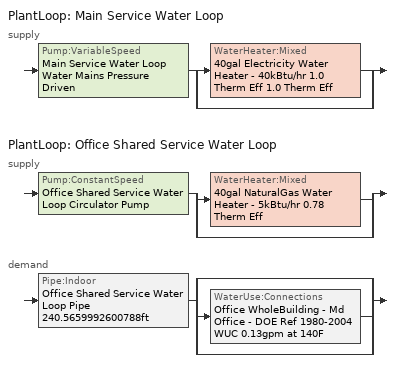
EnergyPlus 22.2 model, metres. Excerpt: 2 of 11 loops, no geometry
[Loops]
PlantLoop 'Main Service Water Loop'
 supply: Pump:VariableSpeed 'Main Service Water Loop Water Mains Pressure Driven' > split
  | WaterHeater:Mixed '40gal Electricity Water Heater - 40kBtu/hr 1.0 Therm Eff 1.0 Therm Eff'
  | bypass
PlantLoop 'Office Shared Service Water Loop'
 supply: Pump:ConstantSpeed 'Office Shared Service Water Loop Circulator Pump' > split
  | WaterHeater:Mixed '40gal NaturalGas Water Heater - 5kBtu/hr 0.78 Therm Eff'
  | bypass
 demand: Pipe:Indoor 'Office Shared Service Water Loop Pipe 240.5659992600788ft' > split
  | bypass
  | WaterUse:Connections 'Office WholeBuilding - Md Office - DOE Ref 1980-2004 WUC 0.13gpm at 140F'
  | bypass
[Material] Roughness=Smooth; Thermal Absorptance=0.9; Solar Absorptance=0.7; Visible Absorptance=0.7
Name | Thickness {m} | Conductivity {W/m-K} | Density {kg/m3} | Specific Heat {J/kg-K}
Copper pipe 0.75in type L | 0.001143 | 386 | 8906.27 | 385.1856
Fiberglass batt 0.5in | 0.0127 | 0.0663448 | 11.2129 | 837.36
[Construction]
Copper pipe 0.75in type L with 0.5in fiberglass batt: Fiberglass batt 0.5in, Copper pipe 0.75in type L
[PlantLoop] Fluid Type=Water; Maximum Loop Temperature {C}=60; Minimum Loop Temperature {C}=10; Maximum Loop Flow Rate {m3/s}=Autosize; Minimum Loop Flow Rate {m3/s}=0; Plant Loop Volume {m3}=Autocalculate; Load Distribution Scheme=Optimal; Plant Loop Demand Calculation Scheme=SingleSetpoint; Common Pipe Simulation=None
Name | Plant Equipment Operation Scheme
Main Service Water Loop | Main Service Water Loop Operation Schemes
Office Shared Service Water Loop | Office Shared Service Water Loop Operation Schemes
[Sizing:Plant] Loop Type=Heating; Design Loop Exit Temperature {C}=60; Loop Design Temperature Difference {deltaC}=5; Sizing Option=NonCoincident; Zone Timesteps in Averaging Window=1; Coincident Sizing Factor Mode=None
Main Service Water Loop; Office Shared Service Water Loop
[Pump:VariableSpeed]
Main Service Water Loop Water Mains Pressure Driven: Design Maximum Flow Rate {m3/s}=Autosize; Design Pump Head {Pa}=0.001; Design Power Consumption {W}=Autosize; Motor Efficiency=1; Fraction of Motor Inefficiencies to Fluid Stream=0; Coefficient 1 of the Part Load Performance Curve=0; Coefficient 2 of the Part Load Performance Curve=3.2485; Coefficient 3 of the Part Load Performance Curve=-4.7443; Coefficient 4 of the Part Load Performance Curve=2.5294; Design Minimum Flow Rate {m3/s}=0; Pump Control Type=Intermittent; Skin Loss Radiative Fraction=0.5; Design Power Sizing Method=PowerPerFlowPerPressure; Design Electric Power per Unit Flow Rate {W/(m3/s)}=348701.1; Design Shaft Power per Unit Flow Rate per Unit Head {W/((m3/s)-Pa)}=1.28205; Design Minimum Flow Rate Fraction=0
[WaterHeater:Mixed] Tank Volume {m3}=0.151416; Setpoint Temperature Schedule=Service Water Loop Temp - 140F; Deadband Temperature Difference {deltaC}=2; Maximum Temperature Limit {C}=60; Heater Control Type=Cycle; Heater Ignition Minimum Flow Rate {m3/s}=0; Heater Ignition Delay {s}=0; Off Cycle Parasitic Heat Fraction to Tank=0; On Cycle Parasitic Heat Fraction to Tank=0; Off Cycle Loss Fraction to Zone=1; On Cycle Loss Fraction to Zone=1; Use Side Effectiveness=1; Source Side Effectiveness=1; Use Side Design Flow Rate {m3/s}=Autosize; Source Side Design Flow Rate {m3/s}=Autosize; Indirect Water Heating Recovery Time {hr}=1.5; Source Side Flow Control Mode=IndirectHeatPrimarySetpoint
Name | Heater Maximum Capacity {W} | Heater Fuel Type | Heater Thermal Efficiency | Off Cycle Parasitic Fuel Consumption Rate {W} | Off Cycle Parasitic Fuel Type | On Cycle Parasitic Fuel Consumption Rate {W} | On Cycle Parasitic Fuel Type | Ambient Temperature Indicator | Off Cycle Loss Coefficient to Ambient Temperature {W/K} | On Cycle Loss Coefficient to Ambient Temperature {W/K} | Ambient Temperature Schedule
40gal Electricity Water Heater - 40kBtu/hr 1.0 Therm Eff 1.0 Therm Eff | 11722.8 | Electricity | 1 | 571 | Electricity | 571 | Electricity | Zone | 1.87331 | 1.87331
40gal NaturalGas Water Heater - 5kBtu/hr 0.78 Therm Eff | 1404.01 | NaturalGas | 0.78 | 0 | NaturalGas | 0 | NaturalGas | Schedule | 5.99799 | 5.99799 | Water Heater Ambient Temp Schedule - 70.0f
[WaterHeater:Sizing] Design Mode=PeakDraw; Time Storage Can Meet Peak Draw {hr}=0.538503; Time for Tank Recovery {hr}=0; Nominal Tank Volume for Autosizing Plant Connections {m3}=1
40gal Electricity Water Heater - 40kBtu/hr 1.0 Therm Eff 1.0 Therm Eff; 40gal NaturalGas Water Heater - 5kBtu/hr 0.78 Therm Eff
[SetpointManager:Scheduled] Control Variable=Temperature; Schedule=Service Water Loop Temp - 140F
Name | Setpoint Node or NodeList
Service hot water setpoint manager | Main Service Water Loop Supply Outlet Node
Service hot water setpoint manager 1 | Office Shared Service Water Loop Supply Outlet Node
[PlantEquipmentOperationSchemes] Control Scheme Object Type 1=PlantEquipmentOperation:HeatingLoad; Control Scheme Schedule Name 1=Always On Discrete
Name | Control Scheme Name 1
Main Service Water Loop Operation Schemes | Main Service Water Loop Heating Operation Scheme
Office Shared Service Water Loop Operation Schemes | Office Shared Service Water Loop Heating Operation Scheme
[PlantEquipmentOperation:HeatingLoad] Load Range Lower Limit 1 {W}=0; Load Range Upper Limit 1 {W}=1000000000
Name | Range Equipment List Name 1
Main Service Water Loop Heating Operation Scheme | Main Service Water Loop Heating Equipment List
Office Shared Service Water Loop Heating Operation Scheme | Office Shared Service Water Loop Heating Equipment List
[PlantEquipmentList]
Main Service Water Loop Heating Equipment List: WaterHeater:Mixed, 40gal Electricity Water Heater - 40kBtu/hr 1.0 Therm Eff 1.0 Therm Eff
Office Shared Service Water Loop Heating Equipment List: WaterHeater:Mixed, 40gal NaturalGas Water Heater - 5kBtu/hr 0.78 Therm Eff
[Pump:ConstantSpeed]
Office Shared Service Water Loop Circulator Pump: Design Flow Rate {m3/s}=Autosize; Design Pump Head {Pa}=29890.7; Design Power Consumption {W}=Autosize; Motor Efficiency=0.825; Fraction of Motor Inefficiencies to Fluid Stream=0; Pump Control Type=Intermittent; Design Power Sizing Method=PowerPerFlowPerPressure; Design Electric Power per Unit Flow Rate {W/(m3/s)}=348701.1; Design Shaft Power per Unit Flow Rate per Unit Head {W-s/m3-Pa}=1.28205
[Pipe:Indoor]
Office Shared Service Water Loop Pipe 240.5659992600788ft: Construction=Copper pipe 0.75in type L with 0.5in fiberglass batt; Environment Type=Schedule; Ambient Temperature Schedule=Temporary Pipe Indoor Ambient Temp 67.3F; Ambient Air Velocity Schedule=Office Shared Service Water Loop Piping Air Velocity - 0.67mph; Pipe Inside Diameter {m}=0.019939; Pipe Length {m}=73.3245
[WaterUse:Connections]
Office WholeBuilding - Md Office - DOE Ref 1980-2004 WUC 0.13gpm at 140F: Drain Water Heat Exchanger Type=None; Drain Water Heat Exchanger Destination=Plant; Water Use Equipment Name 1=Office WholeBuilding - Md Office - DOE Ref 1980-2004 Service Water Use 0.13gpm at 140F
[WaterUse:Equipment]
Office WholeBuilding - Md Office - DOE Ref 1980-2004 Service Water Use 0.13gpm at 140F: Peak Flow Rate {m3/s}=8.41676e-06; Flow Rate Fraction Schedule=OfficeMedium BLDG_SWH_SCH; Target Temperature Schedule=Mixed Water At Faucet Temp - 140F; Sensible Fraction Schedule=Fraction Sensible - 0.2; Latent Fraction Schedule=Fraction Latent - 0.05
[Schedule:Day:Interval]
Fraction Latent - 0.05 Default: No, 24:00, 0.05
Fraction Sensible - 0.2 Default: No, 24:00, 0.2
Mixed Water At Faucet Temp - 140F Default; Service Water Loop Temp - 140F Default: No, 24:00, 60
Office Shared Service Water Loop Piping Air Velocity - 0.67mph Default: No, 24:00, 0.309971
OfficeMedium BLDG_SWH_SCH Default: Average, 04:00, 0, 04:10, 0.00166667, 04:20, 0.00333333, 04:30, 0.005, 04:40, 0.00666667, 04:50, 0.00833333, 05:00, 0.01, 05:10, 0.0116667, 05:20, 0.0133333, 05:30, 0.015, 05:40, 0.0166667, 05:50, 0.0183333, 06:00, 0.02, 06:10, 0.0216667, 06:20, 0.0233333, 06:30, 0.025, 06:40, 0.0266667, 06:50, 0.0283333, 07:00, 0.03, 07:10, 0.0316667, 07:20, 0.0333333, 07:30, 0.035, 07:40, 0.0366667, 07:50, 0.0383333, 08:00, 0.04, 10:00, 0.04, 10:09, 0.0416667, 10:19, 0.0433333, 10:29, 0.045, 10:39, 0.0466667, 10:49, 0.0483333, 10:59, 0.05, 11:09, 0.0516667, 11:19, 0.0533333, 11:29, 0.055, 11:39, 0.0566667, 11:49, 0.0583333, 11:59, 0.06, 12:00, 0.06, 12:30, 0.06, 12:39, 0.065, 12:49, 0.07, 12:59, 0.075, 13:09, 0.08, 13:19, 0.085, 13:29, 0.09, 13:30, 0.09, 13:39, 0.085, 13:49, 0.08, 13:59, 0.075, 14:09, 0.07, 14:19, 0.065, 14:29, 0.06, 14:30, 0.06, 14:39, 0.0566667, 14:49, 0.0533333, 14:59, 0.05, 15:09, 0.0466667, 15:19, 0.0433333, 15:29, 0.04, 15:30, 0.04, 16:30, 0.04, 16:40, 0.0377778, 16:50, 0.0355556, 17:00, 0.0333333, 17:10, 0.0311111, 17:20, 0.0288889, 17:30, 0.0266667, 17:40, 0.0244444, 17:50, 0.0222222, 18:00, 0.02, 18:10, 0.0177778, 18:20, 0.0155556, 18:30, 0.0133333, 18:40, 0.0111111, 18:50, 0.00888889, 19:00, 0.00666667, 19:10, 0.00444444, 19:20, 0.00222222, 19:30, 0, 24:00, 0
OfficeMedium BLDG_SWH_SCH SmrDsn|Wkdy Day: Average, 00:10, 0.163333, 00:20, 0.166667, 00:30, 0.17, 00:40, 0.155, 00:50, 0.14, 01:00, 0.125, 01:10, 0.11, 01:20, 0.095, 01:30, 0.08, 01:40, 0.075, 01:50, 0.07, 02:00, 0.065, 02:10, 0.06, 02:20, 0.055, 02:30, 0.05, 03:00, 0.05, 03:10, 0.0458333, 03:20, 0.0416667, 03:30, 0.0375, 03:40, 0.0333333, 03:50, 0.0291667, 04:00, 0.025, 04:10, 0.0208333, 04:20, 0.0166667, 04:30, 0.0125, 04:40, 0.00833333, 04:50, 0.00416667, 05:00, 0, 05:10, 0.00262626, 05:20, 0.00525253, 05:30, 0.00787879, 05:40, 0.0105051, 05:50, 0.0131313, 06:00, 0.0157576, 06:10, 0.0183838, 06:20, 0.0210101, 06:30, 0.0236364, 06:40, 0.0262626, 06:50, 0.0288889, 07:00, 0.0315152, 07:10, 0.0341414, 07:20, 0.0367677, 07:30, 0.0393939, 07:40, 0.0420202, 07:50, 0.0446465, 08:00, 0.0472727, 08:10, 0.049899, 08:20, 0.0525253, 08:30, 0.0551515, 08:40, 0.0577778, 08:50, 0.060404, 09:00, 0.0630303, 09:10, 0.0656566, 09:20, 0.0682828, 09:30, 0.0709091, 09:39, 0.0735354, 09:49, 0.0761616, 09:59, 0.0787879, 10:09, 0.0814141, 10:19, 0.0840404, 10:29, 0.0866667, 10:39, 0.0892929, 10:49, 0.0919192, 10:59, 0.0945455, 11:09, 0.0971717, 11:19, 0.099798, 11:29, 0.102424, 11:39, 0.105051, 11:49, 0.107677, 11:59, 0.110303, 12:09, 0.112929, 12:19, 0.115556, 12:29, 0.118182, 12:39, 0.120808, 12:49, 0.123434, 12:59, 0.126061, 13:09, 0.128687, 13:19, 0.131313, 13:29, 0.133939, 13:39, 0.136566, 13:49, 0.139192, 13:59, 0.141818, 14:09, 0.144444, 14:19, 0.147071, 14:29, 0.149697, 14:39, 0.152323, 14:49, 0.154949, 14:59, 0.157576, 15:09, 0.160202, 15:19, 0.162828, 15:29, 0.165455, 15:39, 0.168081, 15:49, 0.170707, 15:59, 0.173333, 16:09, 0.17596, 16:19, 0.178586, 16:29, 0.181212, 16:39, 0.183838, 16:49, 0.186465, 16:59, 0.189091, 17:09, 0.191717, 17:19, 0.194343, 17:29, 0.19697, 17:39, 0.199596, 17:49, 0.202222, 17:59, 0.204848, 18:09, 0.207475, 18:19, 0.210101, 18:29, 0.212727, 18:39, 0.215354, 18:49, 0.21798, 18:59, 0.220606, 19:09, 0.223232, 19:19, 0.225859, 19:29, 0.228485, 19:39, 0.231111, 19:49, 0.233737, 19:59, 0.236364, 20:09, 0.23899, 20:19, 0.241616, 20:29, 0.244242, 20:39, 0.246869, 20:49, 0.249495, 20:59, 0.252121, 21:09, 0.254747, 21:19, 0.257374, 21:29, 0.26, 21:30, 0.26, 21:40, 0.251667, 21:50, 0.243333, 22:00, 0.235, 22:10, 0.226667, 22:20, 0.218333, 22:30, 0.21, 22:40, 0.2, 22:50, 0.19, 23:00, 0.18, 23:10, 0.17, 23:20, 0.16, 23:30, 0.15, 23:40, 0.153333, 23:50, 0.156667, 24:00, 0.16
OfficeMedium BLDG_SWH_SCH Summer Design Day: No, 06:00, 0, 07:00, 0.07, 08:00, 0.19, 09:00, 0.35, 10:00, 0.38, 11:00, 0.39, 12:00, 0.47, 13:00, 0.57, 14:00, 0.54, 15:00, 0.34, 16:00, 0.33, 17:00, 0.44, 18:00, 0.26, 19:00, 0.21, 20:00, 0.15, 21:00, 0.17, 22:00, 0.08, 24:00, 0.05
OfficeMedium BLDG_SWH_SCH Winter Design Day: No, 06:00, 0, 07:00, 0.07, 08:00, 0.11, 09:00, 0.15, 10:00, 0.21, 11:00, 0.19, 12:00, 0.23, 13:00, 0.2, 14:00, 0.19, 15:00, 0.15, 16:00, 0.13, 17:00, 0.14, 19:00, 0.07, 24:00, 0
OfficeMedium BLDG_SWH_SCH WntrDsn|Sat Day: Average, 05:30, 0, 05:40, 0.0116667, 05:50, 0.0233333, 06:00, 0.035, 06:10, 0.0466667, 06:20, 0.0583333, 06:30, 0.07, 06:40, 0.0766667, 06:50, 0.0833333, 07:00, 0.09, 07:10, 0.0966667, 07:20, 0.103333, 07:30, 0.11, 07:40, 0.116667, 07:50, 0.123333, 08:00, 0.13, 08:09, 0.136667, 08:19, 0.143333, 08:29, 0.15, 08:30, 0.15, 08:39, 0.16, 08:49, 0.17, 08:59, 0.18, 09:09, 0.19, 09:19, 0.2, 09:29, 0.21, 09:30, 0.21, 09:39, 0.206667, 09:49, 0.203333, 09:59, 0.2, 10:09, 0.196667, 10:19, 0.193333, 10:29, 0.19, 10:30, 0.19, 10:39, 0.196667, 10:49, 0.203333, 10:59, 0.21, 11:09, 0.216667, 11:19, 0.223333, 11:29, 0.23, 11:30, 0.23, 11:39, 0.225, 11:49, 0.22, 11:59, 0.215, 12:09, 0.21, 12:19, 0.205, 12:29, 0.2, 12:30, 0.2, 12:39, 0.198333, 12:49, 0.196667, 12:59, 0.195, 13:09, 0.193333, 13:19, 0.191667, 13:29, 0.19, 13:30, 0.19, 13:39, 0.183333, 13:49, 0.176667, 13:59, 0.17, 14:09, 0.163333, 14:19, 0.156667, 14:29, 0.15, 14:30, 0.15, 14:39, 0.146667, 14:49, 0.143333, 14:59, 0.14, 15:09, 0.136667, 15:19, 0.133333, 15:29, 0.13, 15:30, 0.13, 15:39, 0.131667, 15:49, 0.133333, 15:59, 0.135, 16:09, 0.136667, 16:19, 0.138333, 16:30, 0.14, 16:40, 0.128333, 16:50, 0.116667, 17:00, 0.105, 17:10, 0.0933333, 17:20, 0.0816667, 17:30, 0.07, 18:00, 0.07, 18:10, 0.0641667, 18:20, 0.0583333, 18:30, 0.0525, 18:40, 0.0466667, 18:50, 0.0408333, 19:00, 0.035, 19:10, 0.0291667, 19:20, 0.0233333, 19:30, 0.0175, 19:40, 0.0116667, 19:50, 0.00583333, 20:00, 0, 24:00, 0
Schedule Day 10: No, 01:00, 0.125, 02:00, 0.065, 03:00, 0.05, 04:00, 0.025, 05:00, 0, 06:00, 0, 07:00, 0, 08:00, 0, 09:00, 0, 10:00, 0.0790505, 11:00, 0.0948081, 12:00, 0.110566, 13:00, 0.126323, 14:00, 0.142081, 15:00, 0.157838, 16:00, 0.173596, 17:00, 0.189354, 18:00, 0.205111, 19:00, 0.220869, 20:00, 0.236626, 21:00, 0.252384, 22:00, 0.235, 23:00, 0.18, 24:00, 0.16
Schedule Day 12: No, 01:00, 21.1111, 02:00, 21.1111, 03:00, 21.1111, 04:00, 21.1111, 05:00, 21.1111, 06:00, 0, 07:00, 0, 08:00, 0, 09:00, 0, 10:00, 21.1111, 11:00, 21.1111, 12:00, 21.1111, 13:00, 21.1111, 14:00, 21.1111, 15:00, 21.1111, 16:00, 21.1111, 17:00, 21.1111, 18:00, 21.1111, 19:00, 21.1111, 20:00, 21.1111, 21:00, 21.1111, 22:00, 21.1111, 23:00, 21.1111, 24:00, 21.1111
Schedule Day 13: No, 01:00, 0.05, 02:00, 0.05, 03:00, 0.05, 04:00, 0.05, 05:00, 0.05, 06:00, 0, 07:00, 0, 08:00, 0, 09:00, 0, 10:00, 0.05, 11:00, 0.05, 12:00, 0.05, 13:00, 0.05, 14:00, 0.05, 15:00, 0.05, 16:00, 0.05, 17:00, 0.05, 18:00, 0.05, 19:00, 0.05, 20:00, 0.05, 21:00, 0.05, 22:00, 0.05, 23:00, 0.05, 24:00, 0.05
Schedule Day 24; Schedule Day 9: No, 01:00, 60, 02:00, 60, 03:00, 60, 04:00, 60, 05:00, 60, 06:00, 0, 07:00, 0, 08:00, 0, 09:00, 0, 10:00, 60, 11:00, 60, 12:00, 60, 13:00, 60, 14:00, 60, 15:00, 60, 16:00, 60, 17:00, 60, 18:00, 60, 19:00, 60, 20:00, 60, 21:00, 60, 22:00, 60, 23:00, 60, 24:00, 60
Schedule Day 27: No, 01:00, 0.2, 02:00, 0.2, 03:00, 0.2, 04:00, 0.2, 05:00, 0.2, 06:00, 0, 07:00, 0, 08:00, 0, 09:00, 0, 10:00, 0.2, 11:00, 0.2, 12:00, 0.2, 13:00, 0.2, 14:00, 0.2, 15:00, 0.2, 16:00, 0.2, 17:00, 0.2, 18:00, 0.2, 19:00, 0.2, 20:00, 0.2, 21:00, 0.2, 22:00, 0.2, 23:00, 0.2, 24:00, 0.2
Schedule Day 8: No, 01:00, 0.309971, 02:00, 0.309971, 03:00, 0.309971, 04:00, 0.309971, 05:00, 0.309971, 06:00, 0, 07:00, 0, 08:00, 0, 09:00, 0, 10:00, 0.309971, 11:00, 0.309971, 12:00, 0.309971, 13:00, 0.309971, 14:00, 0.309971, 15:00, 0.309971, 16:00, 0.309971, 17:00, 0.309971, 18:00, 0.309971, 19:00, 0.309971, 20:00, 0.309971, 21:00, 0.309971, 22:00, 0.309971, 23:00, 0.309971, 24:00, 0.309971
Water Heater Ambient Temp Schedule - 70.0f Default: No, 24:00, 21.1111
[Schedule:Week:Daily]
Fraction Latent - 0.05 Week Rule - Jan1-Apr29; Fraction Latent - 0.05 Week Rule - May7-Dec31: Fraction Latent - 0.05 Default, Fraction Latent - 0.05 Default, Fraction Latent - 0.05 Default, Fraction Latent - 0.05 Default, Fraction Latent - 0.05 Default, Fraction Latent - 0.05 Default, Fraction Latent - 0.05 Default, Fraction Latent - 0.05 Default, Fraction Latent - 0.05 Default, Fraction Latent - 0.05 Default, Fraction Latent - 0.05 Default, Fraction Latent - 0.05 Default
Fraction Latent - 0.05 Week Rule - Apr30-May6: Fraction Latent - 0.05 Default, Fraction Latent - 0.05 Default, Fraction Latent - 0.05 Default, Fraction Latent - 0.05 Default, Schedule Day 13, Fraction Latent - 0.05 Default, Fraction Latent - 0.05 Default, Fraction Latent - 0.05 Default, Fraction Latent - 0.05 Default, Fraction Latent - 0.05 Default, Fraction Latent - 0.05 Default, Fraction Latent - 0.05 Default
Fraction Sensible - 0.2 Week Rule - Jan1-Apr29; Fraction Sensible - 0.2 Week Rule - May7-Dec31: Fraction Sensible - 0.2 Default, Fraction Sensible - 0.2 Default, Fraction Sensible - 0.2 Default, Fraction Sensible - 0.2 Default, Fraction Sensible - 0.2 Default, Fraction Sensible - 0.2 Default, Fraction Sensible - 0.2 Default, Fraction Sensible - 0.2 Default, Fraction Sensible - 0.2 Default, Fraction Sensible - 0.2 Default, Fraction Sensible - 0.2 Default, Fraction Sensible - 0.2 Default
Fraction Sensible - 0.2 Week Rule - Apr30-May6: Fraction Sensible - 0.2 Default, Fraction Sensible - 0.2 Default, Fraction Sensible - 0.2 Default, Fraction Sensible - 0.2 Default, Schedule Day 27, Fraction Sensible - 0.2 Default, Fraction Sensible - 0.2 Default, Fraction Sensible - 0.2 Default, Fraction Sensible - 0.2 Default, Fraction Sensible - 0.2 Default, Fraction Sensible - 0.2 Default, Fraction Sensible - 0.2 Default
Mixed Water At Faucet Temp - 140F Week Rule - Jan1-Apr29; Mixed Water At Faucet Temp - 140F Week Rule - May7-Dec31: Mixed Water At Faucet Temp - 140F Default, Mixed Water At Faucet Temp - 140F Default, Mixed Water At Faucet Temp - 140F Default, Mixed Water At Faucet Temp - 140F Default, Mixed Water At Faucet Temp - 140F Default, Mixed Water At Faucet Temp - 140F Default, Mixed Water At Faucet Temp - 140F Default, Mixed Water At Faucet Temp - 140F Default, Mixed Water At Faucet Temp - 140F Default, Mixed Water At Faucet Temp - 140F Default, Mixed Water At Faucet Temp - 140F Default, Mixed Water At Faucet Temp - 140F Default
Mixed Water At Faucet Temp - 140F Week Rule - Apr30-May6: Mixed Water At Faucet Temp - 140F Default, Mixed Water At Faucet Temp - 140F Default, Mixed Water At Faucet Temp - 140F Default, Mixed Water At Faucet Temp - 140F Default, Schedule Day 9, Mixed Water At Faucet Temp - 140F Default, Mixed Water At Faucet Temp - 140F Default, Mixed Water At Faucet Temp - 140F Default, Mixed Water At Faucet Temp - 140F Default, Mixed Water At Faucet Temp - 140F Default, Mixed Water At Faucet Temp - 140F Default, Mixed Water At Faucet Temp - 140F Default
Office Shared Service Water Loop Piping Air Velocity - 0.67mph Week Rule - Jan1-Apr29; Office Shared Service Water Loop Piping Air Velocity - 0.67mph Week Rule - May7-Dec31: Office Shared Service Water Loop Piping Air Velocity - 0.67mph Default, Office Shared Service Water Loop Piping Air Velocity - 0.67mph Default, Office Shared Service Water Loop Piping Air Velocity - 0.67mph Default, Office Shared Service Water Loop Piping Air Velocity - 0.67mph Default, Office Shared Service Water Loop Piping Air Velocity - 0.67mph Default, Office Shared Service Water Loop Piping Air Velocity - 0.67mph Default, Office Shared Service Water Loop Piping Air Velocity - 0.67mph Default, Office Shared Service Water Loop Piping Air Velocity - 0.67mph Default, Office Shared Service Water Loop Piping Air Velocity - 0.67mph Default, Office Shared Service Water Loop Piping Air Velocity - 0.67mph Default, Office Shared Service Water Loop Piping Air Velocity - 0.67mph Default, Office Shared Service Water Loop Piping Air Velocity - 0.67mph Default
Office Shared Service Water Loop Piping Air Velocity - 0.67mph Week Rule - Apr30-May6: Office Shared Service Water Loop Piping Air Velocity - 0.67mph Default, Office Shared Service Water Loop Piping Air Velocity - 0.67mph Default, Office Shared Service Water Loop Piping Air Velocity - 0.67mph Default, Office Shared Service Water Loop Piping Air Velocity - 0.67mph Default, Schedule Day 8, Office Shared Service Water Loop Piping Air Velocity - 0.67mph Default, Office Shared Service Water Loop Piping Air Velocity - 0.67mph Default, Office Shared Service Water Loop Piping Air Velocity - 0.67mph Default, Office Shared Service Water Loop Piping Air Velocity - 0.67mph Default, Office Shared Service Water Loop Piping Air Velocity - 0.67mph Default, Office Shared Service Water Loop Piping Air Velocity - 0.67mph Default, Office Shared Service Water Loop Piping Air Velocity - 0.67mph Default
OfficeMedium BLDG_SWH_SCH Week Rule - Jan1-Apr29; OfficeMedium BLDG_SWH_SCH Week Rule - May7-Dec31: OfficeMedium BLDG_SWH_SCH Default, OfficeMedium BLDG_SWH_SCH SmrDsn|Wkdy Day, OfficeMedium BLDG_SWH_SCH SmrDsn|Wkdy Day, OfficeMedium BLDG_SWH_SCH SmrDsn|Wkdy Day, OfficeMedium BLDG_SWH_SCH SmrDsn|Wkdy Day, OfficeMedium BLDG_SWH_SCH SmrDsn|Wkdy Day, OfficeMedium BLDG_SWH_SCH WntrDsn|Sat Day, OfficeMedium BLDG_SWH_SCH Default, OfficeMedium BLDG_SWH_SCH Summer Design Day, OfficeMedium BLDG_SWH_SCH Winter Design Day, OfficeMedium BLDG_SWH_SCH Default, OfficeMedium BLDG_SWH_SCH Default
OfficeMedium BLDG_SWH_SCH Week Rule - Apr30-May6: OfficeMedium BLDG_SWH_SCH Default, OfficeMedium BLDG_SWH_SCH SmrDsn|Wkdy Day, OfficeMedium BLDG_SWH_SCH SmrDsn|Wkdy Day, OfficeMedium BLDG_SWH_SCH SmrDsn|Wkdy Day, Schedule Day 10, OfficeMedium BLDG_SWH_SCH SmrDsn|Wkdy Day, OfficeMedium BLDG_SWH_SCH WntrDsn|Sat Day, OfficeMedium BLDG_SWH_SCH Default, OfficeMedium BLDG_SWH_SCH Summer Design Day, OfficeMedium BLDG_SWH_SCH Winter Design Day, OfficeMedium BLDG_SWH_SCH Default, OfficeMedium BLDG_SWH_SCH Default
Service Water Loop Temp - 140F Week Rule - Jan1-Apr29; Service Water Loop Temp - 140F Week Rule - May7-Dec31: Service Water Loop Temp - 140F Default, Service Water Loop Temp - 140F Default, Service Water Loop Temp - 140F Default, Service Water Loop Temp - 140F Default, Service Water Loop Temp - 140F Default, Service Water Loop Temp - 140F Default, Service Water Loop Temp - 140F Default, Service Water Loop Temp - 140F Default, Service Water Loop Temp - 140F Default, Service Water Loop Temp - 140F Default, Service Water Loop Temp - 140F Default, Service Water Loop Temp - 140F Default
Service Water Loop Temp - 140F Week Rule - Apr30-May6: Service Water Loop Temp - 140F Default, Service Water Loop Temp - 140F Default, Service Water Loop Temp - 140F Default, Service Water Loop Temp - 140F Default, Schedule Day 24, Service Water Loop Temp - 140F Default, Service Water Loop Temp - 140F Default, Service Water Loop Temp - 140F Default, Service Water Loop Temp - 140F Default, Service Water Loop Temp - 140F Default, Service Water Loop Temp - 140F Default, Service Water Loop Temp - 140F Default
Water Heater Ambient Temp Schedule - 70.0f Week Rule - Jan1-Apr29; Water Heater Ambient Temp Schedule - 70.0f Week Rule - May7-Dec31: Water Heater Ambient Temp Schedule - 70.0f Default, Water Heater Ambient Temp Schedule - 70.0f Default, Water Heater Ambient Temp Schedule - 70.0f Default, Water Heater Ambient Temp Schedule - 70.0f Default, Water Heater Ambient Temp Schedule - 70.0f Default, Water Heater Ambient Temp Schedule - 70.0f Default, Water Heater Ambient Temp Schedule - 70.0f Default, Water Heater Ambient Temp Schedule - 70.0f Default, Water Heater Ambient Temp Schedule - 70.0f Default, Water Heater Ambient Temp Schedule - 70.0f Default, Water Heater Ambient Temp Schedule - 70.0f Default, Water Heater Ambient Temp Schedule - 70.0f Default
Water Heater Ambient Temp Schedule - 70.0f Week Rule - Apr30-May6: Water Heater Ambient Temp Schedule - 70.0f Default, Water Heater Ambient Temp Schedule - 70.0f Default, Water Heater Ambient Temp Schedule - 70.0f Default, Water Heater Ambient Temp Schedule - 70.0f Default, Schedule Day 12, Water Heater Ambient Temp Schedule - 70.0f Default, Water Heater Ambient Temp Schedule - 70.0f Default, Water Heater Ambient Temp Schedule - 70.0f Default, Water Heater Ambient Temp Schedule - 70.0f Default, Water Heater Ambient Temp Schedule - 70.0f Default, Water Heater Ambient Temp Schedule - 70.0f Default, Water Heater Ambient Temp Schedule - 70.0f Default
[Schedule:Year]
Fraction Latent - 0.05: Fraction Latent - 0.05 Week Rule - Jan1-Apr29, 1, 1, 4, 29, Fraction Latent - 0.05 Week Rule - Apr30-May6, 4, 30, 5, 6, Fraction Latent - 0.05 Week Rule - May7-Dec31, 5, 7, 12, 31
Fraction Sensible - 0.2: Fraction Sensible - 0.2 Week Rule - Jan1-Apr29, 1, 1, 4, 29, Fraction Sensible - 0.2 Week Rule - Apr30-May6, 4, 30, 5, 6, Fraction Sensible - 0.2 Week Rule - May7-Dec31, 5, 7, 12, 31
Mixed Water At Faucet Temp - 140F: Mixed Water At Faucet Temp - 140F Week Rule - Jan1-Apr29, 1, 1, 4, 29, Mixed Water At Faucet Temp - 140F Week Rule - Apr30-May6, 4, 30, 5, 6, Mixed Water At Faucet Temp - 140F Week Rule - May7-Dec31, 5, 7, 12, 31
Office Shared Service Water Loop Piping Air Velocity - 0.67mph: Office Shared Service Water Loop Piping Air Velocity - 0.67mph Week Rule - Jan1-Apr29, 1, 1, 4, 29, Office Shared Service Water Loop Piping Air Velocity - 0.67mph Week Rule - Apr30-May6, 4, 30, 5, 6, Office Shared Service Water Loop Piping Air Velocity - 0.67mph Week Rule - May7-Dec31, 5, 7, 12, 31
OfficeMedium BLDG_SWH_SCH: OfficeMedium BLDG_SWH_SCH Week Rule - Jan1-Apr29, 1, 1, 4, 29, OfficeMedium BLDG_SWH_SCH Week Rule - Apr30-May6, 4, 30, 5, 6, OfficeMedium BLDG_SWH_SCH Week Rule - May7-Dec31, 5, 7, 12, 31
Service Water Loop Temp - 140F: Service Water Loop Temp - 140F Week Rule - Jan1-Apr29, 1, 1, 4, 29, Service Water Loop Temp - 140F Week Rule - Apr30-May6, 4, 30, 5, 6, Service Water Loop Temp - 140F Week Rule - May7-Dec31, 5, 7, 12, 31
Water Heater Ambient Temp Schedule - 70.0f: Water Heater Ambient Temp Schedule - 70.0f Week Rule - Jan1-Apr29, 1, 1, 4, 29, Water Heater Ambient Temp Schedule - 70.0f Week Rule - Apr30-May6, 4, 30, 5, 6, Water Heater Ambient Temp Schedule - 70.0f Week Rule - May7-Dec31, 5, 7, 12, 31
[Schedule:Constant]
Name | Hourly Value
Always On Discrete | 1
Temporary Pipe Indoor Ambient Temp 67.3F | 19.6
